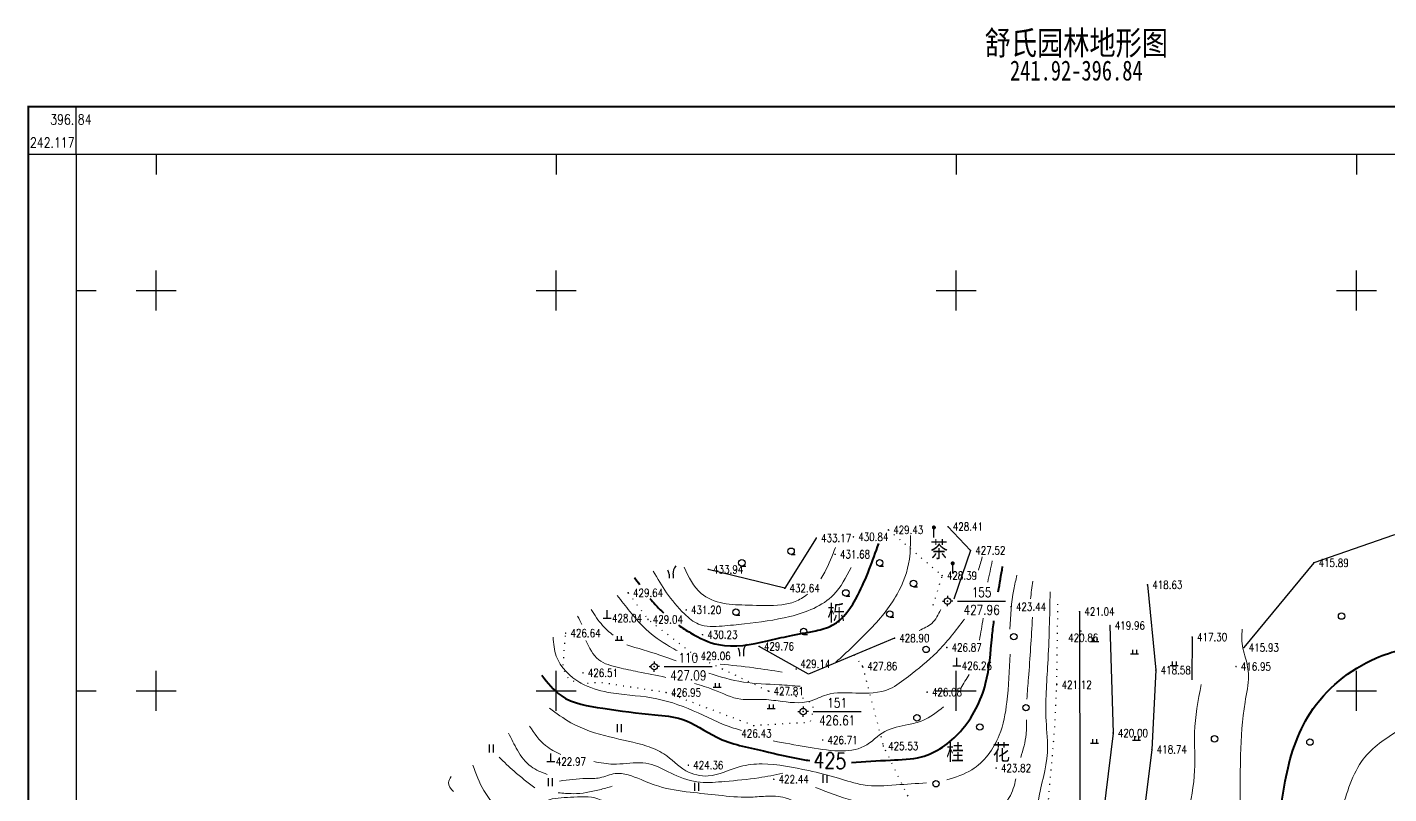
# Model space of a CAD drawing. Extents: x 396834 to 397278, y 241901 to 242133.
# Drawn here: x 396833.9 to 397004.1, y 242037.1 to 242132.9 of the extents above; entities that cross this region are included whole.
import ezdxf
from ezdxf.enums import TextEntityAlignment as Align

# ---------------------------------------------------------------- set-up
doc = ezdxf.new("R2010")
doc.units = 0
doc.header["$LTSCALE"] = 0.5
doc.header["$PDSIZE"] = 0.2
for name, pattern in [('10411', [4, 2, 2, 1e-11]), ('10421', [2, 2, 1e-11]), ('1161', [1.6, 0, -1.6])]:
    doc.linetypes.add(name, pattern=pattern)
doc.layers.add('GCD', color=1, linetype='Continuous')
doc.layers.add('地形图', color=252, linetype='Continuous')
doc.styles.add('textstyle4', font='', dxfattribs={"width": 0.8})
doc.styles.add('textstyle6', font='', dxfattribs={"width": 0.75})
doc.styles.add('textstyle8', font='', dxfattribs={"width": 0.8})
doc.styles.get('textstyle4').set_extended_font_data('rs')
doc.styles.get('textstyle6').set_extended_font_data('SimHei')
doc.styles.get('textstyle8').set_extended_font_data('SimHei')

# ---------------------------------------------------------------- blocks, each defined once
blk = doc.blocks.new('GC200')
at = {"linetype": 'Continuous', "const_width": 0.2, "flags": 128}
blk.add_lwpolyline([(-0.1, 0, 1), (0.1, 0, 1)], format="xyb", close=True, dxfattribs=at)
blk = doc.blocks.new('gc116')
for p, q in [((-1.3, 0), (-0.8, 0)), ((0, 1.3), (0, 0.8)), ((1.3, 0), (0.8, 0)), ((0, -1.3), (0, -0.8))]:
    blk.add_line(p, q)
blk.add_circle((0, 0), 0.8)
blk.add_point((0, 0))
blk = doc.blocks.new('gc121')
for p, q in [((-0.5, -1), (-0.5, 1)), ((0.5, -1), (0.5, 1))]:
    blk.add_line(p, q)
blk = doc.blocks.new('gc122')
blk.add_circle((0, 0), 0.8)
blk = doc.blocks.new('gc208')
blk.add_line((0, -0.8), (1, -0.8))
blk.add_circle((0, 0), 0.8)
blk = doc.blocks.new('gc246')
for p, q in [((-0.5, 1), (-0.5, 0)), ((0.5, 1), (0.5, 0))]:
    blk.add_line(p, q)
for centre, radius, start, end in [((-2.94, 0.81), 2.45, 4.3743, 29.0242), ((3.4, 1.11), 2.91, 139.3312, 182.0887)]:
    blk.add_arc(centre, radius, start, end)
blk = doc.blocks.new('gc119')
for p, q in [((-1, 0), (1, 0)), ((-0.5, 1), (-0.5, 0)), ((0.5, 1), (0.5, 0))]:
    blk.add_line(p, q)
blk = doc.blocks.new('gc111')
for p, q in [((-1, 0), (1, 0)), ((0, 0), (0, 2))]:
    blk.add_line(p, q)
blk = doc.blocks.new('gc165')
blk.add_line((0, 0), (0, 2))
at = {"const_width": 0.5, "flags": 128}
blk.add_lwpolyline([(-0.25, 2.5, 1), (0.25, 2.5, 1)], format="xyb", close=True, dxfattribs=at)

msp = doc.modelspace()

# ---------------------------------------------------------------- linework, layer by layer
at = {"layer": '地形图', "color": 6, "linetype": 'Continuous'}
for p, q in [((396840, 242117), (396840, 242123)), ((396840, 242117), (396834, 242117)), ((396850, 242117), (396850, 242114.5)), ((396900, 242117), (396900, 242114.5)), ((396950, 242117), (396950, 242114.5)), ((397000, 242117), (397000, 242114.5)), ((396850, 242097.5), (396850, 242102.5)), ((396900, 242097.5), (396900, 242102.5)), ((396950, 242097.5), (396950, 242102.5)), ((397000, 242097.5), (397000, 242102.5)), ((396840, 242100), (396842.5, 242100)), ((396847.5, 242100), (396852.5, 242100)), ((396897.5, 242100), (396902.5, 242100)), ((396947.5, 242100), (396952.5, 242100)), ((396997.5, 242100), (397002.5, 242100)), ((396850, 242047.5), (396850, 242052.5)), ((396900, 242047.5), (396900, 242052.5)), ((396950, 242047.5), (396950, 242052.5)), ((397000, 242047.5), (397000, 242052.5)), ((396840, 242050), (396842.5, 242050)), ((396847.5, 242050), (396852.5, 242050)), ((396897.5, 242050), (396902.5, 242050)), ((396947.5, 242050), (396952.5, 242050)), ((396997.5, 242050), (397002.5, 242050))]:
    msp.add_line(p, q, dxfattribs=at)
at = {"layer": '地形图', "linetype": 'Continuous'}
for p, q in [((396950.16, 242061.21), (396956.16, 242061.21)), ((396913.5, 242053.02), (396919.5, 242053.02)), ((396932.11, 242047.4), (396938.11, 242047.4))]:
    msp.add_line(p, q, dxfattribs=at)
at = {"layer": '地形图', "linetype": 'Continuous', "const_width": 0.25, "flags": 128}
msp.add_lwpolyline([(396834, 241911), (397096, 241911), (397096, 242123), (396834, 242123)], close=True, dxfattribs=at)
at = {"layer": '地形图', "linetype": 'Continuous', "flags": 128}
msp.add_lwpolyline([(396840, 241917), (397090, 241917), (397090, 242117), (396840, 242117)], close=True, dxfattribs=at)
at = {"layer": '地形图', "linetype": '10411', "flags": 128}
for points, elevation in [([(396932.5, 242069.09), (396928.55, 242062.81), (396919, 242065.17)], 433.17), ([(396942.27, 242056.58), (396931.53, 242052.09), (396925.35, 242055.55)], 429.76)]:
    msp.add_lwpolyline(points, dxfattribs=dict(at, elevation=elevation))
at = {"layer": '地形图', "linetype": '1161', "flags": 128}
for points, elevation in [([(396941.51, 242070.1), (396948.22, 242064.4), (396946.9, 242060.12)], 429.43), ([(396908.99, 242062.24), (396911.46, 242058.92), (396917.43, 242054.35), (396926.57, 242049.94), (396930.67, 242049.17), (396931.91, 242048.48), (396932.14, 242047.68), (396931.73, 242046.06), (396924.68, 242045.64), (396913.73, 242049.78), (396905.39, 242051.05), (396903.47, 242050.86), (396901.64, 242051.31), (396900.83, 242052.82), (396901.17, 242057.2)], 429.64), ([(396959.37, 242001.5), (396961.67, 242006.46), (396963.24, 242011.69), (396963.14, 242013.69), (396961.99, 242017.36), (396961.17, 242021.82), (396960.85, 242029.19), (396961.53, 242036.4), (396962.33, 242045.57), (396962.56, 242050.76), (396962.7, 242061.04)], 418.75), ([(396937.24, 242054.48), (396938.26, 242053.09), (396940.88, 242043.1), (396949.27, 242025.87), (396940.37, 242007.58)], 429.76)]:
    msp.add_lwpolyline(points, dxfattribs=dict(at, elevation=elevation))
at = {"layer": '地形图', "linetype": 'Continuous', "const_width": 0.1, "flags": 128}
for points, elevation in [([(396948.86, 242061.21, 1), (396948.96, 242061.21, 1)], 427.96), ([(396912.2, 242053.02, 1), (396912.3, 242053.02, 1)], 427.09), ([(396930.81, 242047.4, 1), (396930.91, 242047.4, 1)], 426.61)]:
    msp.add_lwpolyline(points, format="xyb", close=True, dxfattribs=dict(at, elevation=elevation))
at = {"layer": '地形图', "linetype": '10421'}
for points in [[(396948.96, 242070.51, 428.41), (396951.77, 242067.54, 0), (396949.7, 242061.43, 0)], [(397013.82, 242071.77, 415.94), (397004.63, 242069.45, 0), (396994.68, 242065.98, 415.89), (396985.95, 242055.4, 415.93)], [(396973.89, 242063.24, 418.63), (396974.94, 242052.58, 0), (396974.45, 242042.68, 418.74), (396971.84, 242021.89, 418.81)], [(396965.41, 242059.89, 0), (396965.42, 242034.55, 0), (396963.98, 242020.81, 420.99)], [(396969.21, 242058.16, 419.96), (396969.59, 242044.72, 0), (396966.85, 242022.34, 420)], [(396979.49, 242056.71, 417.3), (396979.45, 242051.37, 0)]]:
    msp.add_polyline3d(points, dxfattribs=at)
at = {"layer": '地形图', "color": 6, "linetype": 'Continuous', "lineweight": 20}
for points, knots in [([(396934.95, 242053.57), (396936.34, 242054.84), (396939.15, 242057.43), (396942.66, 242061.56), (396944.28, 242065.87), (396944.27, 242068.42), (396944.26, 242069.42)], [0, 0, 0, 0, 5.658659, 11.467437, 16.101685, 19.087762, 19.087762, 19.087762, 19.087762]), ([(396933.05, 242063.99), (396933.23, 242064.26), (396934, 242065.54), (396934.5, 242066.88), (396934.9, 242067.92)], [20.231664, 20.231664, 20.231664, 20.231664, 21.176504, 24.554416, 24.554416, 24.554416, 24.554416]), ([(396936.86, 242065.41), (396936.22, 242064.18), (396934.64, 242061.1), (396929.3, 242059.05), (396924.48, 242058.47), (396920.72, 242058.06), (396917.9, 242057.92), (396915.65, 242059.88), (396913.76, 242062.11), (396912.66, 242064.03), (396912.13, 242064.95)], [0, 0, 0, 0, 4.043851, 10.145367, 15.910209, 18.719262, 21.650369, 23.850563, 27.31089, 30.468817, 30.468817, 30.468817, 30.468817]), ([(396915.98, 242065.44), (396916.55, 242064.21), (396917.57, 242062.05), (396920.89, 242060.73), (396924.33, 242060.74), (396927.37, 242060.55), (396929.92, 242061.06), (396930.91, 242061.68), (396931.38, 242062.07)], [0, 0, 0, 0, 3.901407, 6.894309, 10.06411, 14.241784, 15.971581, 17.749188, 17.749188, 17.749188, 17.749188]), ([(396956.69, 242057.7), (396956.78, 242059.36), (396956.91, 242061.64), (396957.44, 242063.86), (396957.58, 242064.46)], [0, 0, 0, 0, 4.969864, 6.825713, 6.825713, 6.825713, 6.825713]), ([(396900.42, 242038.72), (396901.53, 242038.87), (396903.2, 242039.09), (396905.56, 242039), (396907.77, 242040.08), (396910.33, 242039.01), (396913.28, 242037.79), (396916.61, 242037.33), (396920.36, 242036.94), (396923.51, 242036.61), (396926.27, 242036.86), (396929.03, 242036.83), (396932.42, 242034.32), (396937.24, 242032.64), (396942.89, 242031.97), (396946.89, 242030.28), (396950.83, 242029.71), (396953.77, 242027.83), (396957.16, 242028.87), (396960.05, 242031.35), (396959.91, 242036.54), (396961.73, 242041.47), (396960.99, 242047.33), (396961.56, 242054), (396961.67, 242059.37), (396961.73, 242062.37)], [0, 0, 0, 0, 3.340158, 5.064081, 7.021842, 10.349297, 12.707577, 16.718715, 20.27492, 24.078241, 26.165948, 28.632242, 32.075262, 38.403056, 43.802443, 49.05334, 51.271243, 55.745386, 58.708579, 61.225115, 66.643134, 72.958099, 76.914611, 84.063716, 93.038992, 93.038992, 93.038992, 93.038992]), ([(396907.62, 242061.89), (396908.14, 242061.23), (396909.38, 242059.66), (396911.49, 242057.22), (396913.67, 242055.79), (396914.91, 242055.12), (396915.1, 242055.02)], [0, 0, 0, 0, 2.53399, 5.994296, 9.619223, 10.247846, 10.247846, 10.247846, 10.247846]), ([(396904.36, 242060.17), (396904.8, 242059.47), (396905.57, 242058.26), (396906.64, 242057.32), (396907.1, 242056.93)], [0, 0, 0, 0, 2.469874, 4.266695, 4.266695, 4.266695, 4.266695]), ([(396948.07, 242060.16), (396947.75, 242059.52), (396947.15, 242058.32), (396945.93, 242057.79), (396945.36, 242057.54)], [0, 0, 0, 0, 2.071677, 3.878332, 3.878332, 3.878332, 3.878332]), ([(396951.01, 242058.97), (396949.92, 242057.51), (396947.89, 242054.81), (396944.5, 242052.2), (396941.37, 242049.7), (396937.64, 242049.63), (396934.2, 242049.93), (396931.24, 242048.23), (396928.27, 242048.68), (396925.42, 242049.02), (396922.61, 242048.71), (396920.02, 242050.11), (396918.07, 242050.68), (396917.26, 242050.91)], [0, 0, 0, 0, 5.429633, 10.067931, 12.873993, 17.133819, 20.778188, 22.989764, 26.998743, 29.309171, 31.683473, 35.271435, 37.806854, 37.806854, 37.806854, 37.806854]), ([(396959.52, 242059.18), (396959.37, 242056.65), (396959.17, 242053.25), (396958.88, 242049.85), (396958.81, 242048.97)], [0, 0, 0, 0, 7.580971, 10.231399, 10.231399, 10.231399, 10.231399]), ([(396899.6, 242056.71), (396899.67, 242055.9), (396899.87, 242053.55), (396902.67, 242050.8), (396907.05, 242049.5), (396911.94, 242049.39), (396917.19, 242047.67), (396920.72, 242045.71), (396922.83, 242045.15), (396923.17, 242045.05)], [0, 0, 0, 0, 2.40746, 6.952099, 10.552083, 16.024153, 21.48371, 26.957773, 28.029652, 28.029652, 28.029652, 28.029652]), ([(396983.7, 242008.12), (396984.1, 242010.43), (396985.11, 242016.32), (396985.08, 242025.2), (396985.54, 242034.15), (396985.44, 242041.71), (396985.78, 242047.49), (396986.7, 242051.51), (396986.3, 242053.79), (396985.62, 242055.66), (396985.69, 242056.9), (396985.74, 242057.72)], [0, 0, 0, 0, 7.042104, 17.902776, 26.535504, 33.938481, 40.56783, 43.91351, 46.130775, 47.415982, 49.817789, 49.817789, 49.817789, 49.817789]), ([(396913.71, 242051.68), (396912.54, 242051.91), (396910.55, 242052.3), (396907.76, 242052.89), (396904.97, 242053.6), (396904.14, 242055.37), (396903.71, 242056.28)], [0, 0, 0, 0, 3.572225, 6.041832, 8.715868, 11.607485, 11.607485, 11.607485, 11.607485]), ([(396908.8, 242055.73), (396910.18, 242055.33), (396912.26, 242054.73), (396914.3, 242053.99), (396914.98, 242053.75)], [0, 0, 0, 0, 4.319459, 6.499787, 6.499787, 6.499787, 6.499787]), ([(396920.47, 242053.34), (396921.87, 242053.2), (396924.47, 242052.93), (396927.04, 242052.52), (396928.22, 242052.34)], [0, 0, 0, 0, 4.241773, 7.818277, 7.818277, 7.818277, 7.818277]), ([(396948.83, 242038.86), (396949.91, 242039.2), (396952.76, 242040.11), (396955.58, 242043.96), (396956.5, 242049.17), (396956.64, 242052.59), (396956.72, 242054.59)], [0, 0, 0, 0, 3.343072, 8.864265, 13.119165, 19.130768, 19.130768, 19.130768, 19.130768]), ([(396919.05, 242052.19), (396920.49, 242051.76), (396923.36, 242050.88), (396927.25, 242050.84), (396929.61, 242050.63), (396930.48, 242050.56)], [0, 0, 0, 0, 4.469402, 8.967186, 11.582125, 11.582125, 11.582125, 11.582125]), ([(396978.94, 242034.43), (396979.32, 242036.29), (396980.02, 242039.71), (396979.57, 242045.23), (396980.23, 242048.78), (396980.61, 242050.77)], [0, 0, 0, 0, 5.661357, 10.40336, 16.459045, 16.459045, 16.459045, 16.459045]), ([(397043.81, 242042.82), (397042.44, 242043.26), (397039.11, 242044.33), (397033.12, 242045.37), (397026.14, 242047.6), (397019.28, 242048.48), (397011.92, 242048.42), (397005.84, 242045.69), (396999.71, 242041.22), (396998.58, 242035.9), (396997.21, 242032.99), (396996.87, 242032.26)], [0, 0, 0, 0, 4.314806, 10.486067, 18.200918, 26.233871, 31.166071, 40.057799, 45.826401, 53.051525, 55.50142, 55.50142, 55.50142, 55.50142]), ([(396899.14, 242047.83), (396900.02, 242047.19), (396902.27, 242045.52), (396906.53, 242044.14), (396910.56, 242043.47), (396913.89, 242042.09), (396915.83, 242039.84), (396919.49, 242038.95), (396922.47, 242040.65), (396926.77, 242041.04), (396930.9, 242040.2), (396935.08, 242039.21), (396938.62, 242037.94), (396942.39, 242038.25), (396945.01, 242038.41), (396946.28, 242038.49)], [0, 0, 0, 0, 3.250189, 8.368374, 13.196236, 15.54313, 19.006482, 21.849375, 26.014126, 28.781151, 34.66983, 38.495758, 41.721156, 45.813891, 49.632507, 49.632507, 49.632507, 49.632507]), ([(396927.12, 242043.73), (396928.5, 242043.48), (396931.22, 242042.99), (396934.97, 242042.35), (396938.66, 242042.68), (396940.86, 242045.23), (396943.62, 242045.66), (396946.25, 242046.3), (396947.59, 242047.35), (396948.42, 242048.01)], [0, 0, 0, 0, 4.191357, 8.294217, 11.496916, 14.676906, 17.718855, 19.622037, 22.747481, 22.747481, 22.747481, 22.747481]), ([(396900.57, 242042.03), (396899.9, 242042.36), (396898.28, 242043.17), (396897.26, 242044.69), (396896.66, 242045.58)], [0, 0, 0, 0, 2.202355, 5.353974, 5.353974, 5.353974, 5.353974]), ([(396958.76, 242046.36), (396958.77, 242045.76), (396958.81, 242044.16), (396958.34, 242042.63), (396958.05, 242041.67)], [0, 0, 0, 0, 1.795772, 4.769474, 4.769474, 4.769474, 4.769474]), ([(396894.04, 242044.72), (396894.39, 242044), (396895.11, 242042.48), (396896.6, 242040.42), (396898.16, 242039.82), (396898.88, 242039.55)], [0, 0, 0, 0, 2.408339, 5.074339, 7.331026, 7.331026, 7.331026, 7.331026]), ([(396892.87, 242041.69), (396893.48, 242041.1), (396894.88, 242039.73), (396896.44, 242038.55), (396897.32, 242037.88)], [0, 0, 0, 0, 2.54927, 5.869751, 5.869751, 5.869751, 5.869751]), ([(396889.58, 242040.7), (396889.96, 242039.63), (396890.73, 242037.5), (396892.95, 242034.82), (396896.34, 242034.93), (396898.93, 242036.67), (396902.26, 242036.67), (396904.89, 242036.91), (396906, 242036.06), (396906.2, 242035.91)], [0, 0, 0, 0, 3.443978, 6.869585, 9.403655, 12.830862, 15.918983, 19.344104, 20.087874, 20.087874, 20.087874, 20.087874]), ([(396928.33, 242039.69), (396927.33, 242039.49), (396924.93, 242039), (396921.47, 242038.72), (396917.85, 242038.37), (396914.76, 242039.37), (396912.46, 242040.77), (396909.83, 242041.15), (396907.41, 242040.64), (396905.52, 242041), (396904.71, 242041.16)], [0, 0, 0, 0, 3.069232, 7.344123, 10.41257, 13.858927, 16.874491, 18.407427, 21.693966, 24.143638, 24.143638, 24.143638, 24.143638]), ([(396977.6, 241964.31), (396978.5, 241966.5), (396980.67, 241971.8), (396983.04, 241981.08), (396988.31, 241990.31), (396992.61, 242001.77), (396997.74, 242013.82), (397001.78, 242026.52), (397010.22, 242036.41), (397022.57, 242041.27), (397035.53, 242040.61), (397045.16, 242035.89), (397056.47, 242036.05), (397064.32, 242036.48), (397069.79, 242036.78)], [0, 0, 0, 0, 7.099318, 17.190308, 28.539692, 38.773706, 53.860291, 67.925575, 78.338929, 91.706062, 106.224673, 115.997529, 123.184997, 139.680436, 139.680436, 139.680436, 139.680436]), ([(396886.86, 242039.29), (396886.7, 242039.04), (396886.27, 242038.38), (396886.83, 242037.78), (396887.17, 242037.41)], [0, 0, 0, 0, 0.837964, 2.139188, 2.139188, 2.139188, 2.139188]), ([(396900.25, 242037.26), (396900.86, 242037.2), (396902.59, 242037.04), (396904.87, 242037.46), (396906.46, 242037.92), (396907, 242038.07)], [0, 0, 0, 0, 1.85281, 5.179784, 6.848857, 6.848857, 6.848857, 6.848857]), ([(396957.45, 242039.02), (396957.25, 242038.18), (396956.82, 242036.32), (396954.21, 242034.42), (396950.37, 242033.52), (396946.19, 242034.83), (396941.61, 242035.55), (396936.95, 242036.13), (396933.94, 242037.32), (396932.4, 242037.93)], [0, 0, 0, 0, 2.503386, 5.578068, 9.051456, 14.030092, 18.345657, 23.050162, 28.012757, 28.012757, 28.012757, 28.012757])]:
    msp.add_open_spline(points, degree=3, knots=knots, dxfattribs=at)
at = {"layer": '地形图', "color": 6, "linetype": 'Continuous', "lineweight": 40}
for points, knots in [([(396915.27, 242058.22), (396915.76, 242057.87), (396917.34, 242056.85), (396920.95, 242055.11), (396925.36, 242055.96), (396929.31, 242056.94), (396932.05, 242057.38), (396935.5, 242058.28), (396938.26, 242062.56), (396939.55, 242066.24), (396940.3, 242068.39)], [8.126942, 8.126942, 8.126942, 8.126942, 9.912601, 13.706128, 19.815541, 22.676041, 25.991359, 28.180633, 33.109056, 40.060078, 40.060078, 40.060078, 40.060078]), ([(396911.7, 242061.55), (396911.91, 242061.29), (396912.45, 242060.66), (396913.04, 242060.07), (396913.4, 242059.73)], [3.219058, 3.219058, 3.219058, 3.219058, 4.240367, 5.723748, 5.723748, 5.723748, 5.723748]), ([(396936.88, 242041.05), (396938.5, 242041.11), (396941.42, 242041.39), (396946.36, 242041.43), (396951.15, 242044.84), (396954.02, 242050.53), (396954.31, 242055.45), (396954.62, 242058.06), (396954.7, 242058.73)], [41.071685, 41.071685, 41.071685, 41.071685, 45.961706, 49.855962, 55.659152, 62.442596, 68.31971, 70.329263, 70.329263, 70.329263, 70.329263]), ([(396971.41, 241984.55), (396972.21, 241985.41), (396974.89, 241988.33), (396978.85, 241994.08), (396983.7, 241999.54), (396985.83, 242005.69), (396987.46, 242011.68), (396989.08, 242018.85), (396990.17, 242028.13), (396990.42, 242037.7), (396993.68, 242048.16), (397001.01, 242054.19), (397006.72, 242055.47), (397008.97, 242055.73)], [42.26614, 42.26614, 42.26614, 42.26614, 45.804225, 54.161809, 63.237158, 67.297589, 73.551883, 81.895787, 89.298452, 101.548562, 110.599904, 121.291656, 128.024978, 128.024978, 128.024978, 128.024978]), ([(396898.18, 242051.97), (396898.92, 242051.01), (396900.8, 242048.57), (396906.29, 242047.73), (396911.23, 242047.05), (396916.3, 242046.69), (396920.25, 242043.62), (396925.58, 242042.62), (396929.44, 242041.63), (396931.39, 242041.33), (396931.68, 242041.29)], [0, 0, 0, 0, 3.530301, 8.975073, 15.535784, 18.953076, 23.863064, 29.960093, 34.965205, 35.860555, 35.860555, 35.860555, 35.860555])]:
    msp.add_open_spline(points, degree=3, knots=knots, dxfattribs=at)
at = {"layer": '地形图', "color": 6, "linetype": 'Continuous', "lineweight": 20}
for points in [[(396953.25, 242066.72), (396953.09, 242066.18), (396952.93, 242065.63), (396952.76, 242065.09)], [(396954.5, 242066.25), (396954.31, 242065.37), (396954.12, 242064.48), (396953.93, 242063.59)], [(396959.55, 242063.69), (396959.45, 242062.95), (396959.36, 242062.22), (396959.27, 242061.48)], [(396903.2, 242058.27), (396903.02, 242058.62), (396902.85, 242058.97), (396902.67, 242059.32)], [(396952.89, 242056.33), (396953.05, 242057.24), (396953.21, 242058.16), (396953.37, 242059.07)], [(396950.57, 242050.33), (396950.91, 242050.9), (396951.26, 242051.47), (396951.6, 242052.05)]]:
    msp.add_open_spline(points, degree=3, dxfattribs=at)
at = {"layer": '地形图', "color": 6, "linetype": 'Continuous', "lineweight": 40}
for points in [[(396955.25, 242062.37), (396955.42, 242063.41), (396955.6, 242064.46), (396955.78, 242065.51)], [(396909.79, 242064.15), (396910, 242063.85), (396910.21, 242063.55), (396910.42, 242063.25)]]:
    msp.add_open_spline(points, degree=3, dxfattribs=at)

# ---------------------------------------------------------------- block references
at = {"layer": '地形图', "color": 3, "linetype": 'Continuous'}
ref = msp.add_blockref('GC200', (396941.51, 242070.1, 429.43), dxfattribs=dict(at, xscale=0.5, yscale=0.5, zscale=0.5))
ref.add_attrib('height', '429.43', dxfattribs={"layer": 'GCD', "linetype": 'Continuous', "height": 1, "style": 'textstyle4', "width": 0.8}).set_placement((396942.11, 242070.1, 429.43), align=Align.MIDDLE_LEFT)
at = {"layer": '地形图', "linetype": 'Continuous', "xscale": 0.5, "yscale": 0.5}
for name, p in [('gc165', (396947.2, 242069.16)), ('gc208', (396929.35, 242067.44)), ('gc246', (396914.34, 242064.09)), ('gc208', (396923.19, 242065.99)), ('gc208', (396940.42, 242065.99)), ('gc165', (396949.55, 242064.67)), ('gc208', (396944.65, 242063.41)), ('gc208', (396936.19, 242062.23)), ('gc116', (396948.91, 242061.21, 427.96)), ('gc208', (396922.46, 242059.83)), ('gc111', (396906.36, 242059.06, 428.04)), ('gc208', (396941.68, 242059.6)), ('gc122', (396998.15, 242059.33)), ('gc119', (396907.88, 242056.33)), ('gc208', (396930.92, 242057.42)), ('gc122', (396957.19, 242056.76)), ('gc246', (396923.16, 242054.32)), ('gc122', (396946.22, 242055.17)), ('gc119', (396967.33, 242056.18)), ('gc119', (396972.29, 242054.62)), ('gc116', (396912.25, 242053.02, 427.09)), ('gc111', (396950.08, 242053.12, 426.26)), ('gc119', (396977.22, 242053.18)), ('gc119', (396920.13, 242050.45)), ('gc119', (396926.84, 242047.77)), ('gc122', (396958.71, 242047.89)), ('gc116', (396930.86, 242047.4, 426.61)), ('gc122', (396945.08, 242046.62)), ('gc121', (396907.9, 242045.32)), ('gc122', (396952.94, 242045.48)), ('gc121', (396891.92, 242042.8)), ('gc119', (396967.27, 242043.47)), ('gc119', (396972.51, 242043.85)), ('gc122', (396982.28, 242044)), ('gc122', (396994.2, 242043.59)), ('gc111', (396899.34, 242041.15, 422.97)), ('gc121', (396899.26, 242038.59)), ('gc121', (396917.57, 242038.02)), ('gc121', (396933.62, 242039.02)), ('gc122', (396947.46, 242038.39))]:
    msp.add_blockref(name, p, dxfattribs=at)
at = {"layer": '地形图', "color": 3, "linetype": 'Continuous'}
ref = msp.add_blockref('GC200', (396948.96, 242070.51, 428.41), dxfattribs=dict(at, xscale=0.5, yscale=0.5, zscale=0.5))
ref.add_attrib('height', '428.41', dxfattribs={"layer": 'GCD', "linetype": 'Continuous', "height": 1, "style": 'textstyle4', "width": 0.8}).set_placement((396949.56, 242070.51, 428.41), align=Align.MIDDLE_LEFT)
ref = msp.add_blockref('GC200', (396932.5, 242069.09, 433.17), dxfattribs=dict(at, xscale=0.5, yscale=0.5, zscale=0.5))
ref.add_attrib('height', '433.17', dxfattribs={"layer": 'GCD', "linetype": 'Continuous', "height": 1, "style": 'textstyle4', "width": 0.8}).set_placement((396933.1, 242069.09, 433.17), align=Align.MIDDLE_LEFT)
ref = msp.add_blockref('GC200', (396937.14, 242069.23, 430.84), dxfattribs=dict(at, xscale=0.5, yscale=0.5, zscale=0.5))
ref.add_attrib('height', '430.84', dxfattribs={"layer": 'GCD', "linetype": 'Continuous', "height": 1, "style": 'textstyle4', "width": 0.8}).set_placement((396937.74, 242069.23, 430.84), align=Align.MIDDLE_LEFT)
ref = msp.add_blockref('GC200', (396934.85, 242067.05, 431.68), dxfattribs=dict(at, xscale=0.5, yscale=0.5, zscale=0.5))
ref.add_attrib('height', '431.68', dxfattribs={"layer": 'GCD', "linetype": 'Continuous', "height": 1, "style": 'textstyle4', "width": 0.8}).set_placement((396935.45, 242067.05, 431.68), align=Align.MIDDLE_LEFT)
ref = msp.add_blockref('GC200', (396951.77, 242067.54, 427.52), dxfattribs=dict(at, xscale=0.5, yscale=0.5, zscale=0.5))
ref.add_attrib('height', '427.52', dxfattribs={"layer": 'GCD', "linetype": 'Continuous', "height": 1, "style": 'textstyle4', "width": 0.8}).set_placement((396952.37, 242067.54, 427.52), align=Align.MIDDLE_LEFT)
ref = msp.add_blockref('GC200', (396919, 242065.17, 433.94), dxfattribs=dict(at, xscale=0.5, yscale=0.5, zscale=0.5))
ref.add_attrib('height', '433.94', dxfattribs={"layer": 'GCD', "linetype": 'Continuous', "height": 1, "style": 'textstyle4', "width": 0.8}).set_placement((396919.6, 242065.17, 433.94), align=Align.MIDDLE_LEFT)
ref = msp.add_blockref('GC200', (396994.68, 242065.98, 415.89), dxfattribs=dict(at, xscale=0.5, yscale=0.5, zscale=0.5))
ref.add_attrib('height', '415.89', dxfattribs={"layer": 'GCD', "linetype": 'Continuous', "height": 1, "style": 'textstyle4', "width": 0.8}).set_placement((396995.28, 242065.98, 415.89), align=Align.MIDDLE_LEFT)
ref = msp.add_blockref('GC200', (396948.22, 242064.39, 428.39), dxfattribs=dict(at, xscale=0.5, yscale=0.5, zscale=0.5))
ref.add_attrib('height', '428.39', dxfattribs={"layer": 'GCD', "linetype": 'Continuous', "height": 1, "style": 'textstyle4', "width": 0.8}).set_placement((396948.82, 242064.39, 428.39), align=Align.MIDDLE_LEFT)
ref = msp.add_blockref('GC200', (396973.89, 242063.24, 418.63), dxfattribs=dict(at, xscale=0.5, yscale=0.5, zscale=0.5))
ref.add_attrib('height', '418.63', dxfattribs={"layer": 'GCD', "linetype": 'Continuous', "height": 1, "style": 'textstyle4', "width": 0.8}).set_placement((396974.49, 242063.24, 418.63), align=Align.MIDDLE_LEFT)
ref = msp.add_blockref('GC200', (396908.99, 242062.24, 429.64), dxfattribs=dict(at, xscale=0.5, yscale=0.5, zscale=0.5))
ref.add_attrib('height', '429.64', dxfattribs={"layer": 'GCD', "linetype": 'Continuous', "height": 1, "style": 'textstyle4', "width": 0.8}).set_placement((396909.59, 242062.24, 429.64), align=Align.MIDDLE_LEFT)
ref = msp.add_blockref('GC200', (396928.55, 242062.81, 432.64), dxfattribs=dict(at, xscale=0.5, yscale=0.5, zscale=0.5))
ref.add_attrib('height', '432.64', dxfattribs={"layer": 'GCD', "linetype": 'Continuous', "height": 1, "style": 'textstyle4', "width": 0.8}).set_placement((396929.15, 242062.81, 432.64), align=Align.MIDDLE_LEFT)
ref = msp.add_blockref('GC200', (396916.24, 242060.1, 431.2), dxfattribs=dict(at, xscale=0.5, yscale=0.5, zscale=0.5))
ref.add_attrib('height', '431.20', dxfattribs={"layer": 'GCD', "linetype": 'Continuous', "height": 1, "style": 'textstyle4', "width": 0.8}).set_placement((396916.84, 242060.1, 431.2), align=Align.MIDDLE_LEFT)
ref = msp.add_blockref('GC200', (396956.85, 242060.51, 423.44), dxfattribs=dict(at, xscale=0.5, yscale=0.5, zscale=0.5))
ref.add_attrib('height', '423.44', dxfattribs={"layer": 'GCD', "linetype": 'Continuous', "height": 1, "style": 'textstyle4', "width": 0.8}).set_placement((396957.45, 242060.51, 423.44), align=Align.MIDDLE_LEFT)
ref = msp.add_blockref('GC200', (396965.41, 242059.89, 421.04), dxfattribs=dict(at, xscale=0.5, yscale=0.5, zscale=0.5))
ref.add_attrib('height', '421.04', dxfattribs={"layer": 'GCD', "linetype": 'Continuous', "height": 1, "style": 'textstyle4', "width": 0.8}).set_placement((396966.01, 242059.89, 421.04), align=Align.MIDDLE_LEFT)
ref = msp.add_blockref('GC200', (396906.36, 242059.06, 428.04), dxfattribs=dict(at, xscale=0.5, yscale=0.5, zscale=0.5))
ref.add_attrib('height', '428.04', dxfattribs={"layer": 'GCD', "linetype": 'Continuous', "height": 1, "style": 'textstyle4', "width": 0.8}).set_placement((396906.96, 242059.06, 428.04), align=Align.MIDDLE_LEFT)
ref = msp.add_blockref('GC200', (396911.46, 242058.92, 429.04), dxfattribs=dict(at, xscale=0.5, yscale=0.5, zscale=0.5))
ref.add_attrib('height', '429.04', dxfattribs={"layer": 'GCD', "linetype": 'Continuous', "height": 1, "style": 'textstyle4', "width": 0.8}).set_placement((396912.06, 242058.92, 429.04), align=Align.MIDDLE_LEFT)
ref = msp.add_blockref('GC200', (396969.21, 242058.16, 419.96), dxfattribs=dict(at, xscale=0.5, yscale=0.5, zscale=0.5))
ref.add_attrib('height', '419.96', dxfattribs={"layer": 'GCD', "linetype": 'Continuous', "height": 1, "style": 'textstyle4', "width": 0.8}).set_placement((396969.81, 242058.16, 419.96), align=Align.MIDDLE_LEFT)
ref = msp.add_blockref('GC200', (396901.17, 242057.2, 426.64), dxfattribs=dict(at, xscale=0.5, yscale=0.5, zscale=0.5))
ref.add_attrib('height', '426.64', dxfattribs={"layer": 'GCD', "linetype": 'Continuous', "height": 1, "style": 'textstyle4', "width": 0.8}).set_placement((396901.77, 242057.2, 426.64), align=Align.MIDDLE_LEFT)
ref = msp.add_blockref('GC200', (396918.28, 242057.01, 430.23), dxfattribs=dict(at, xscale=0.5, yscale=0.5, zscale=0.5))
ref.add_attrib('height', '430.23', dxfattribs={"layer": 'GCD', "linetype": 'Continuous', "height": 1, "style": 'textstyle4', "width": 0.8}).set_placement((396918.88, 242057.01, 430.23), align=Align.MIDDLE_LEFT)
ref = msp.add_blockref('GC200', (396942.27, 242056.58, 428.9), dxfattribs=dict(at, xscale=0.5, yscale=0.5, zscale=0.5))
ref.add_attrib('height', '428.90', dxfattribs={"layer": 'GCD', "linetype": 'Continuous', "height": 1, "style": 'textstyle4', "width": 0.8}).set_placement((396942.87, 242056.58, 428.9), align=Align.MIDDLE_LEFT)
ref = msp.add_blockref('GC200', (396965.57, 242057.47, 420.86), dxfattribs=dict(at, xscale=0.5, yscale=0.5, zscale=0.5))
ref.add_attrib('height', '420.86', dxfattribs={"layer": 'GCD', "linetype": 'Continuous', "height": 1, "style": 'textstyle4', "width": 0.8}).set_placement((396963.98, 242056.63, 420.86), align=Align.MIDDLE_LEFT)
ref = msp.add_blockref('GC200', (396979.49, 242056.71, 417.3), dxfattribs=dict(at, xscale=0.5, yscale=0.5, zscale=0.5))
ref.add_attrib('height', '417.30', dxfattribs={"layer": 'GCD', "linetype": 'Continuous', "height": 1, "style": 'textstyle4', "width": 0.8}).set_placement((396980.09, 242056.71, 417.3), align=Align.MIDDLE_LEFT)
ref = msp.add_blockref('GC200', (396925.35, 242055.55, 429.76), dxfattribs=dict(at, xscale=0.5, yscale=0.5, zscale=0.5))
ref.add_attrib('height', '429.76', dxfattribs={"layer": 'GCD', "linetype": 'Continuous', "height": 1, "style": 'textstyle4', "width": 0.8}).set_placement((396925.95, 242055.55, 429.76), align=Align.MIDDLE_LEFT)
ref = msp.add_blockref('GC200', (396948.81, 242055.41, 426.87), dxfattribs=dict(at, xscale=0.5, yscale=0.5, zscale=0.5))
ref.add_attrib('height', '426.87', dxfattribs={"layer": 'GCD', "linetype": 'Continuous', "height": 1, "style": 'textstyle4', "width": 0.8}).set_placement((396949.41, 242055.41, 426.87), align=Align.MIDDLE_LEFT)
ref = msp.add_blockref('GC200', (396985.95, 242055.4, 415.93), dxfattribs=dict(at, xscale=0.5, yscale=0.5, zscale=0.5))
ref.add_attrib('height', '415.93', dxfattribs={"layer": 'GCD', "linetype": 'Continuous', "height": 1, "style": 'textstyle4', "width": 0.8}).set_placement((396986.55, 242055.4, 415.93), align=Align.MIDDLE_LEFT)
ref = msp.add_blockref('GC200', (396917.43, 242054.35, 429.06), dxfattribs=dict(at, xscale=0.5, yscale=0.5, zscale=0.5))
ref.add_attrib('height', '429.06', dxfattribs={"layer": 'GCD', "linetype": 'Continuous', "height": 1, "style": 'textstyle4', "width": 0.8}).set_placement((396918.03, 242054.35, 429.06), align=Align.MIDDLE_LEFT)
ref = msp.add_blockref('GC200', (396929.99, 242052.72, 429.14), dxfattribs=dict(at, xscale=0.5, yscale=0.5, zscale=0.5))
ref.add_attrib('height', '429.14', dxfattribs={"layer": 'GCD', "linetype": 'Continuous', "height": 1, "style": 'textstyle4', "width": 0.8}).set_placement((396930.49, 242053.37, 429.14), align=Align.MIDDLE_LEFT)
ref = msp.add_blockref('GC200', (396938.26, 242053.09, 427.86), dxfattribs=dict(at, xscale=0.5, yscale=0.5, zscale=0.5))
ref.add_attrib('height', '427.86', dxfattribs={"layer": 'GCD', "linetype": 'Continuous', "height": 1, "style": 'textstyle4', "width": 0.8}).set_placement((396938.86, 242053.09, 427.86), align=Align.MIDDLE_LEFT)
ref = msp.add_blockref('GC200', (396950.08, 242053.12, 426.26), dxfattribs=dict(at, xscale=0.5, yscale=0.5, zscale=0.5))
ref.add_attrib('height', '426.26', dxfattribs={"layer": 'GCD', "linetype": 'Continuous', "height": 1, "style": 'textstyle4', "width": 0.8}).set_placement((396950.68, 242053.12, 426.26), align=Align.MIDDLE_LEFT)
ref = msp.add_blockref('GC200', (396984.96, 242053.03, 416.95), dxfattribs=dict(at, xscale=0.5, yscale=0.5, zscale=0.5))
ref.add_attrib('height', '416.95', dxfattribs={"layer": 'GCD', "linetype": 'Continuous', "height": 1, "style": 'textstyle4', "width": 0.8}).set_placement((396985.56, 242053.03, 416.95), align=Align.MIDDLE_LEFT)
ref = msp.add_blockref('GC200', (396903.34, 242052.24, 426.51), dxfattribs=dict(at, xscale=0.5, yscale=0.5, zscale=0.5))
ref.add_attrib('height', '426.51', dxfattribs={"layer": 'GCD', "linetype": 'Continuous', "height": 1, "style": 'textstyle4', "width": 0.8}).set_placement((396903.94, 242052.24, 426.51), align=Align.MIDDLE_LEFT)
ref = msp.add_blockref('GC200', (396974.94, 242052.58, 418.58), dxfattribs=dict(at, xscale=0.5, yscale=0.5, zscale=0.5))
ref.add_attrib('height', '418.58', dxfattribs={"layer": 'GCD', "linetype": 'Continuous', "height": 1, "style": 'textstyle4', "width": 0.8}).set_placement((396975.54, 242052.58, 418.58), align=Align.MIDDLE_LEFT)
ref = msp.add_blockref('GC200', (396913.73, 242049.78, 426.95), dxfattribs=dict(at, xscale=0.5, yscale=0.5, zscale=0.5))
ref.add_attrib('height', '426.95', dxfattribs={"layer": 'GCD', "linetype": 'Continuous', "height": 1, "style": 'textstyle4', "width": 0.8}).set_placement((396914.33, 242049.78, 426.95), align=Align.MIDDLE_LEFT)
ref = msp.add_blockref('GC200', (396926.57, 242049.94, 427.81), dxfattribs=dict(at, xscale=0.5, yscale=0.5, zscale=0.5))
ref.add_attrib('height', '427.81', dxfattribs={"layer": 'GCD', "linetype": 'Continuous', "height": 1, "style": 'textstyle4', "width": 0.8}).set_placement((396927.17, 242049.94, 427.81), align=Align.MIDDLE_LEFT)
ref = msp.add_blockref('GC200', (396946.35, 242049.83, 426.08), dxfattribs=dict(at, xscale=0.5, yscale=0.5, zscale=0.5))
ref.add_attrib('height', '426.08', dxfattribs={"layer": 'GCD', "linetype": 'Continuous', "height": 1, "style": 'textstyle4', "width": 0.8}).set_placement((396946.95, 242049.83, 426.08), align=Align.MIDDLE_LEFT)
at = {"layer": '地形图', "linetype": 'Continuous'}
ref = msp.add_blockref('GC200', (396962.56, 242050.76, 421.12), dxfattribs=dict(at, xscale=0.5, yscale=0.5, zscale=0.5))
ref.add_attrib('height', '421.12', dxfattribs={"layer": 'GCD', "linetype": 'Continuous', "height": 1, "style": 'textstyle4', "width": 0.8}).set_placement((396963.16, 242050.76, 421.12), align=Align.MIDDLE_LEFT)
at = {"layer": '地形图', "color": 3, "linetype": 'Continuous'}
ref = msp.add_blockref('GC200', (396924.68, 242045.64, 426.43), dxfattribs=dict(at, xscale=0.5, yscale=0.5, zscale=0.5))
ref.add_attrib('height', '426.43', dxfattribs={"layer": 'GCD', "linetype": 'Continuous', "height": 1, "style": 'textstyle4', "width": 0.8}).set_placement((396923.13, 242044.67, 426.43), align=Align.MIDDLE_LEFT)
ref = msp.add_blockref('GC200', (396969.59, 242044.72, 420), dxfattribs=dict(at, xscale=0.5, yscale=0.5, zscale=0.5))
ref.add_attrib('height', '420.00', dxfattribs={"layer": 'GCD', "linetype": 'Continuous', "height": 1, "style": 'textstyle4', "width": 0.8}).set_placement((396970.19, 242044.72, 420), align=Align.MIDDLE_LEFT)
ref = msp.add_blockref('GC200', (396933.3, 242043.85, 426.71), dxfattribs=dict(at, xscale=0.5, yscale=0.5, zscale=0.5))
ref.add_attrib('height', '426.71', dxfattribs={"layer": 'GCD', "linetype": 'Continuous', "height": 1, "style": 'textstyle4', "width": 0.8}).set_placement((396933.9, 242043.85, 426.71), align=Align.MIDDLE_LEFT)
ref = msp.add_blockref('GC200', (396940.88, 242043.1, 425.53), dxfattribs=dict(at, xscale=0.5, yscale=0.5, zscale=0.5))
ref.add_attrib('height', '425.53', dxfattribs={"layer": 'GCD', "linetype": 'Continuous', "height": 1, "style": 'textstyle4', "width": 0.8}).set_placement((396941.48, 242043.1, 425.53), align=Align.MIDDLE_LEFT)
ref = msp.add_blockref('GC200', (396974.45, 242042.68, 418.74), dxfattribs=dict(at, xscale=0.5, yscale=0.5, zscale=0.5))
ref.add_attrib('height', '418.74', dxfattribs={"layer": 'GCD', "linetype": 'Continuous', "height": 1, "style": 'textstyle4', "width": 0.8}).set_placement((396975.05, 242042.68, 418.74), align=Align.MIDDLE_LEFT)
ref = msp.add_blockref('GC200', (396899.34, 242041.15, 422.97), dxfattribs=dict(at, xscale=0.5, yscale=0.5, zscale=0.5))
ref.add_attrib('height', '422.97', dxfattribs={"layer": 'GCD', "linetype": 'Continuous', "height": 1, "style": 'textstyle4', "width": 0.8}).set_placement((396899.94, 242041.15, 422.97), align=Align.MIDDLE_LEFT)
ref = msp.add_blockref('GC200', (396916.51, 242040.7, 424.36), dxfattribs=dict(at, xscale=0.5, yscale=0.5, zscale=0.5))
ref.add_attrib('height', '424.36', dxfattribs={"layer": 'GCD', "linetype": 'Continuous', "height": 1, "style": 'textstyle4', "width": 0.8}).set_placement((396917.11, 242040.7, 424.36), align=Align.MIDDLE_LEFT)
ref = msp.add_blockref('GC200', (396954.98, 242040.35, 423.82), dxfattribs=dict(at, xscale=0.5, yscale=0.5, zscale=0.5))
ref.add_attrib('height', '423.82', dxfattribs={"layer": 'GCD', "linetype": 'Continuous', "height": 1, "style": 'textstyle4', "width": 0.8}).set_placement((396955.58, 242040.35, 423.82), align=Align.MIDDLE_LEFT)
ref = msp.add_blockref('GC200', (396927.19, 242038.95, 422.44), dxfattribs=dict(at, xscale=0.5, yscale=0.5, zscale=0.5))
ref.add_attrib('height', '422.44', dxfattribs={"layer": 'GCD', "linetype": 'Continuous', "height": 1, "style": 'textstyle4', "width": 0.8}).set_placement((396927.79, 242038.95, 422.44), align=Align.MIDDLE_LEFT)

# ---------------------------------------------------------------- texts
at = {"layer": '地形图', "color": 6, "linetype": 'Continuous', "width": 0.8}
for s, height, style, p in [('舒氏园林地形图', 3, 'textstyle8', (396965, 242131)), ('242.117', 1.25, 'textstyle4', (396837, 242118.5))]:
    msp.add_text(s, height=height, dxfattribs=dict(at, style=style)).set_placement(p, align=Align.MIDDLE)
at = {"layer": '地形图', "color": 6, "linetype": 'Continuous', "style": 'textstyle6', "width": 0.75}
msp.add_text('241.92-396.84', height=2.5, dxfattribs=at).set_placement((396965, 242125.5), align=Align.BOTTOM_CENTER)
at = {"layer": '地形图', "color": 6, "linetype": 'Continuous', "style": 'textstyle4', "width": 0.8}
msp.add_text('396.', height=1.25, dxfattribs=at).set_placement((396839.75, 242121.38), align=Align.MIDDLE_RIGHT)
msp.add_text('84', height=1.25, dxfattribs=at).set_placement((396840.2, 242121.38), align=Align.MIDDLE_LEFT)
for s, p in [('茶', (396946.76, 242066.66)), ('栎', (396933.89, 242058.71)), ('桂   花', (396948.76, 242041.31))]:
    msp.add_text(s, height=2, dxfattribs=at).set_placement(p)
at = {"layer": '地形图', "linetype": 'Continuous', "style": 'textstyle4', "width": 0.8}
for s, p in [('155', (396953.16, 242062.31)), ('427.96', (396953.16, 242060.11)), ('110', (396916.5, 242054.12)), ('427.09', (396916.5, 242051.92)), ('151', (396935.11, 242048.5)), ('426.61', (396935.11, 242046.3))]:
    msp.add_text(s, height=1.2, dxfattribs=at).set_placement(p, align=Align.MIDDLE)
at = {"layer": '地形图', "color": 6, "linetype": 'Continuous', "lineweight": 20, "style": 'textstyle4', "width": 0.8}
msp.add_text('425', height=2, rotation=357.8074, dxfattribs=at).set_placement((396932.12, 242040.37))

doc.saveas('drawing.dxf')
